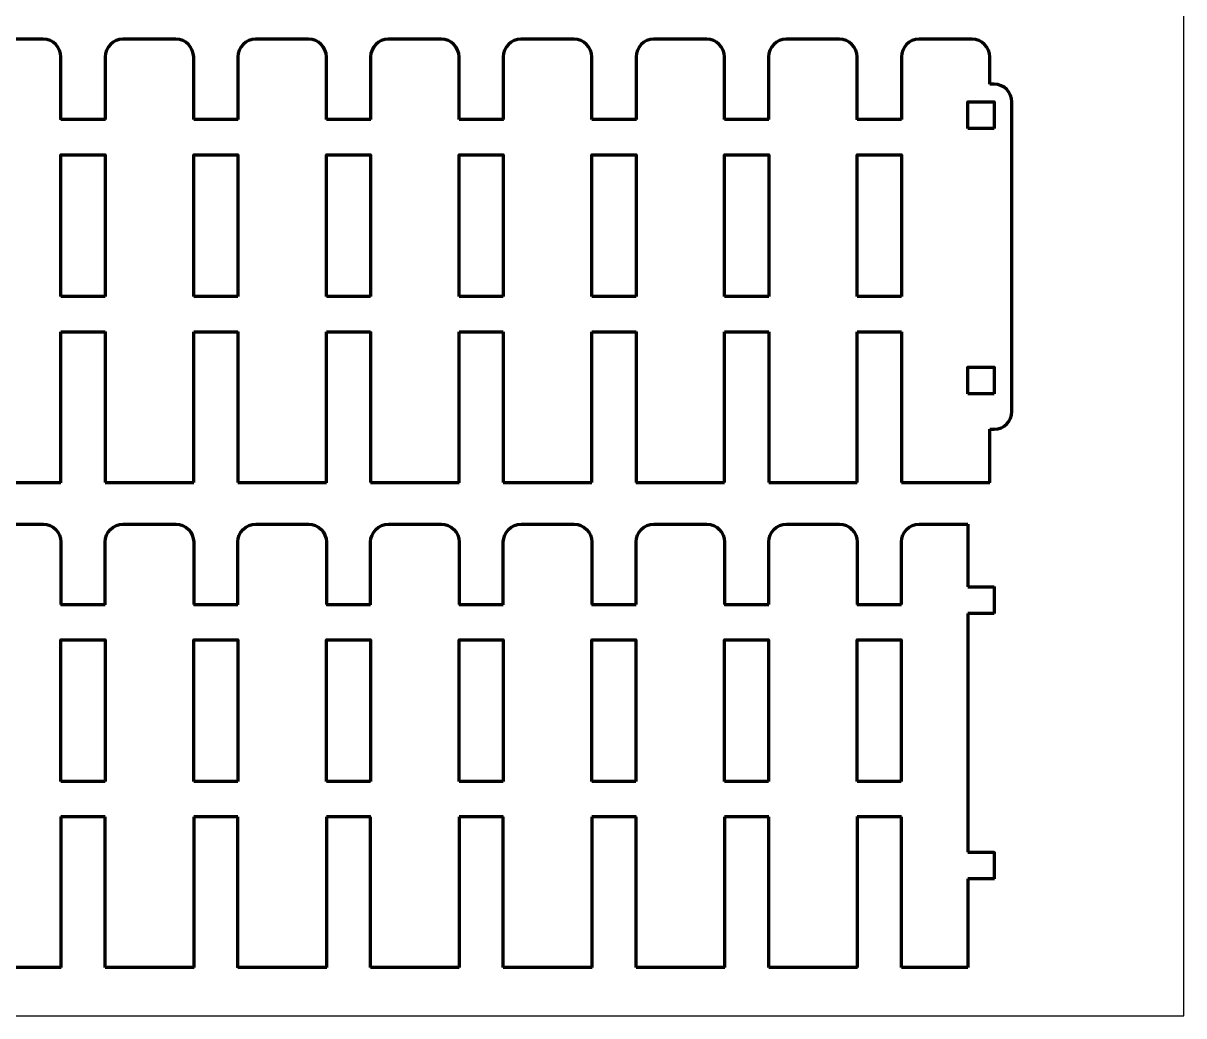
# Model space of a CAD drawing. Header units: centimetres. Extents: x 1569 to 2514, y -799 to -397.
# Drawn here: x 2391.6 to 2514.1, y -797.2 to -692.4 of the extents above; entities that cross this region are included whole.
import ezdxf

# ---------------------------------------------------------------- set-up
doc = ezdxf.new("R2010")
doc.units = ezdxf.units.CM
doc.header["$MEASUREMENT"] = 0
doc.layers.add('layer 1', color=7, linetype='Continuous')

msp = doc.modelspace()

# ---------------------------------------------------------------- linework, layer by layer
for p, q in [((2514.09, -797.2), (2514.09, -397.2)), ((2064.09, -797.2), (2514.09, -797.2))]:
    msp.add_line(p, q)
at = {"layer": 'layer 1', "lineweight": 80}
for points, knots in [([(2393.75, -694.13), (2393.75, -694.13), (2393.75, -694.13), (2388.15, -694.13), (2388.15, -694.13)], [0.302013423, 0.302013423, 0.302013423, 0.302013423, 0.302013433, 0.308724832, 0.308724832, 0.308724832, 0.308724832]), ([(2395.62, -696), (2395.62, -696), (2395.62, -694.97), (2394.78, -694.13), (2393.75, -694.13)], [0.295302013, 0.295302013, 0.295302013, 0.295302013, 0.295302023, 0.302013423, 0.302013423, 0.302013423, 0.302013423]), ([(2407.75, -694.13), (2407.75, -694.13), (2407.75, -694.13), (2402.15, -694.13), (2402.15, -694.13), (2402.15, -694.13), (2401.12, -694.13), (2400.29, -694.97), (2400.29, -696)], [0.26174497, 0.26174497, 0.26174497, 0.26174497, 0.26174498, 0.26845638, 0.26845638, 0.26845638, 0.26845639, 0.27516779, 0.27516779, 0.27516779, 0.27516779]), ([(2409.62, -696), (2409.62, -696), (2409.62, -694.97), (2408.78, -694.13), (2407.75, -694.13)], [0.255033557, 0.255033557, 0.255033557, 0.255033557, 0.255033567, 0.261744966, 0.261744966, 0.261744966, 0.261744966]), ([(2416.15, -694.13), (2416.15, -694.13), (2415.12, -694.13), (2414.29, -694.97), (2414.29, -696)], [0.228187919, 0.228187919, 0.228187919, 0.228187919, 0.228187929, 0.234899329, 0.234899329, 0.234899329, 0.234899329]), ([(2421.75, -694.13), (2421.75, -694.13), (2421.75, -694.13), (2416.15, -694.13), (2416.15, -694.13)], [0.22147651, 0.22147651, 0.22147651, 0.22147651, 0.22147652, 0.228187919, 0.228187919, 0.228187919, 0.228187919]), ([(2423.62, -696), (2423.62, -696), (2423.62, -694.97), (2422.78, -694.13), (2421.75, -694.13)], [0.214765101, 0.214765101, 0.214765101, 0.214765101, 0.214765111, 0.22147651, 0.22147651, 0.22147651, 0.22147651]), ([(2430.15, -694.13), (2430.15, -694.13), (2429.12, -694.13), (2428.29, -694.97), (2428.29, -696)], [0.187919463, 0.187919463, 0.187919463, 0.187919463, 0.187919473, 0.194630872, 0.194630872, 0.194630872, 0.194630872]), ([(2435.75, -694.13), (2435.75, -694.13), (2435.75, -694.13), (2430.15, -694.13), (2430.15, -694.13)], [0.181208054, 0.181208054, 0.181208054, 0.181208054, 0.181208064, 0.187919463, 0.187919463, 0.187919463, 0.187919463]), ([(2437.62, -702.62), (2437.62, -702.62), (2437.62, -702.62), (2437.62, -696), (2437.62, -696), (2437.62, -696), (2437.62, -694.97), (2436.78, -694.13), (2435.75, -694.13)], [0.16778523, 0.16778523, 0.16778523, 0.16778523, 0.16778524, 0.17449664, 0.17449664, 0.17449664, 0.17449665, 0.18120805, 0.18120805, 0.18120805, 0.18120805]), ([(2444.15, -694.13), (2444.15, -694.13), (2443.12, -694.13), (2442.28, -694.97), (2442.28, -696)], [0.147651007, 0.147651007, 0.147651007, 0.147651007, 0.147651017, 0.154362416, 0.154362416, 0.154362416, 0.154362416]), ([(2449.75, -694.13), (2449.75, -694.13), (2449.75, -694.13), (2444.15, -694.13), (2444.15, -694.13)], [0.140939597, 0.140939597, 0.140939597, 0.140939597, 0.140939607, 0.147651007, 0.147651007, 0.147651007, 0.147651007]), ([(2451.62, -702.62), (2451.62, -702.62), (2451.62, -702.62), (2451.62, -696), (2451.62, -696), (2451.62, -696), (2451.62, -694.97), (2450.78, -694.13), (2449.75, -694.13)], [0.12751678, 0.12751678, 0.12751678, 0.12751678, 0.12751679, 0.13422819, 0.13422819, 0.13422819, 0.1342282, 0.1409396, 0.1409396, 0.1409396, 0.1409396]), ([(2463.75, -694.13), (2463.75, -694.13), (2463.75, -694.13), (2458.15, -694.13), (2458.15, -694.13), (2458.15, -694.13), (2457.12, -694.13), (2456.29, -694.97), (2456.29, -696)], [0.10067114, 0.10067114, 0.10067114, 0.10067114, 0.10067115, 0.10738255, 0.10738255, 0.10738255, 0.10738256, 0.11409396, 0.11409396, 0.11409396, 0.11409396]), ([(2465.62, -696), (2465.62, -696), (2465.62, -694.97), (2464.78, -694.13), (2463.75, -694.13)], [0.093959732, 0.093959732, 0.093959732, 0.093959732, 0.093959742, 0.100671141, 0.100671141, 0.100671141, 0.100671141]), ([(2472.15, -694.13), (2472.15, -694.13), (2471.12, -694.13), (2470.28, -694.97), (2470.28, -696)], [0.067114094, 0.067114094, 0.067114094, 0.067114094, 0.067114104, 0.073825503, 0.073825503, 0.073825503, 0.073825503]), ([(2477.75, -694.13), (2477.75, -694.13), (2477.75, -694.13), (2472.15, -694.13), (2472.15, -694.13)], [0.060402685, 0.060402685, 0.060402685, 0.060402685, 0.060402695, 0.067114094, 0.067114094, 0.067114094, 0.067114094]), ([(2479.62, -702.62), (2479.62, -702.62), (2479.62, -702.62), (2479.62, -696), (2479.62, -696), (2479.62, -696), (2479.62, -694.97), (2478.78, -694.13), (2477.75, -694.13)], [0.04697987, 0.04697987, 0.04697987, 0.04697987, 0.04697988, 0.05369128, 0.05369128, 0.05369128, 0.05369129, 0.06040268, 0.06040268, 0.06040268, 0.06040268]), ([(2491.75, -694.13), (2491.75, -694.13), (2491.75, -694.13), (2486.15, -694.13), (2486.15, -694.13), (2486.15, -694.13), (2485.12, -694.13), (2484.29, -694.97), (2484.29, -696)], [0.02013423, 0.02013423, 0.02013423, 0.02013423, 0.02013424, 0.02684564, 0.02684564, 0.02684564, 0.02684565, 0.03355705, 0.03355705, 0.03355705, 0.03355705]), ([(2493.62, -696), (2493.62, -696), (2493.62, -694.97), (2492.78, -694.13), (2491.75, -694.13)], [0.013422819, 0.013422819, 0.013422819, 0.013422819, 0.013422829, 0.020134228, 0.020134228, 0.020134228, 0.020134228]), ([(2395.62, -702.62), (2395.62, -702.62), (2395.62, -702.62), (2395.62, -696), (2395.62, -696)], [0.288590604, 0.288590604, 0.288590604, 0.288590604, 0.288590614, 0.295302013, 0.295302013, 0.295302013, 0.295302013]), ([(2400.29, -696), (2400.29, -696), (2400.29, -696), (2400.29, -702.62), (2400.29, -702.62)], [0.275167785, 0.275167785, 0.275167785, 0.275167785, 0.275167795, 0.281879195, 0.281879195, 0.281879195, 0.281879195]), ([(2409.62, -702.62), (2409.62, -702.62), (2409.62, -702.62), (2409.62, -696), (2409.62, -696)], [0.248322148, 0.248322148, 0.248322148, 0.248322148, 0.248322158, 0.255033557, 0.255033557, 0.255033557, 0.255033557]), ([(2414.29, -696), (2414.29, -696), (2414.29, -696), (2414.29, -702.62), (2414.29, -702.62)], [0.234899329, 0.234899329, 0.234899329, 0.234899329, 0.234899339, 0.241610738, 0.241610738, 0.241610738, 0.241610738]), ([(2423.62, -702.62), (2423.62, -702.62), (2423.62, -702.62), (2423.62, -696), (2423.62, -696)], [0.208053691, 0.208053691, 0.208053691, 0.208053691, 0.208053701, 0.214765101, 0.214765101, 0.214765101, 0.214765101]), ([(2428.29, -696), (2428.29, -696), (2428.29, -696), (2428.29, -702.62), (2428.29, -702.62)], [0.194630872, 0.194630872, 0.194630872, 0.194630872, 0.194630882, 0.201342282, 0.201342282, 0.201342282, 0.201342282]), ([(2442.28, -696), (2442.28, -696), (2442.28, -696), (2442.28, -702.62), (2442.28, -702.62)], [0.154362416, 0.154362416, 0.154362416, 0.154362416, 0.154362426, 0.161073826, 0.161073826, 0.161073826, 0.161073826]), ([(2456.29, -696), (2456.29, -696), (2456.29, -696), (2456.29, -702.62), (2456.29, -702.62)], [0.11409396, 0.11409396, 0.11409396, 0.11409396, 0.11409397, 0.120805369, 0.120805369, 0.120805369, 0.120805369]), ([(2465.62, -702.62), (2465.62, -702.62), (2465.62, -702.62), (2465.62, -696), (2465.62, -696)], [0.087248322, 0.087248322, 0.087248322, 0.087248322, 0.087248332, 0.093959732, 0.093959732, 0.093959732, 0.093959732]), ([(2470.28, -696), (2470.28, -696), (2470.28, -696), (2470.28, -702.62), (2470.28, -702.62)], [0.073825503, 0.073825503, 0.073825503, 0.073825503, 0.073825513, 0.080536913, 0.080536913, 0.080536913, 0.080536913]), ([(2484.29, -696), (2484.29, -696), (2484.29, -696), (2484.29, -702.62), (2484.29, -702.62)], [0.033557047, 0.033557047, 0.033557047, 0.033557047, 0.033557057, 0.040268456, 0.040268456, 0.040268456, 0.040268456]), ([(2493.62, -698.89), (2493.62, -698.89), (2493.62, -698.89), (2493.62, -696), (2493.62, -696)], [0.006711409, 0.006711409, 0.006711409, 0.006711409, 0.006711419, 0.013422819, 0.013422819, 0.013422819, 0.013422819]), ([(2495.95, -700.75), (2495.95, -700.75), (2495.95, -699.72), (2495.12, -698.89), (2494.09, -698.89)], [0.98657718, 0.98657718, 0.98657718, 0.98657718, 0.98657719, 1, 1, 1, 1]), ([(2491.29, -703.55), (2491.29, -703.55), (2491.29, -703.55), (2491.29, -700.75), (2491.29, -700.75)], [0.2, 0.2, 0.2, 0.2, 0.2, 0.4, 0.4, 0.4, 0.4]), ([(2491.29, -700.75), (2491.29, -700.75), (2491.29, -700.75), (2494.09, -700.75), (2494.09, -700.75)], [0.4, 0.4, 0.4, 0.4, 0.4, 0.6, 0.6, 0.6, 0.6]), ([(2494.09, -700.75), (2494.09, -700.75), (2494.09, -700.75), (2494.09, -703.55), (2494.09, -703.55)], [0.6, 0.6, 0.6, 0.6, 0.6, 1, 1, 1, 1]), ([(2495.95, -733.42), (2495.95, -733.42), (2495.95, -733.42), (2495.95, -700.75), (2495.95, -700.75)], [0.979865772, 0.979865772, 0.979865772, 0.979865772, 0.979865782, 0.986577181, 0.986577181, 0.986577181, 0.986577181]), ([(2400.29, -702.62), (2400.29, -702.62), (2400.29, -702.62), (2395.62, -702.62), (2395.62, -702.62)], [0.281879195, 0.281879195, 0.281879195, 0.281879195, 0.281879205, 0.288590604, 0.288590604, 0.288590604, 0.288590604]), ([(2414.29, -702.62), (2414.29, -702.62), (2414.29, -702.62), (2409.62, -702.62), (2409.62, -702.62)], [0.241610738, 0.241610738, 0.241610738, 0.241610738, 0.241610748, 0.248322148, 0.248322148, 0.248322148, 0.248322148]), ([(2428.29, -702.62), (2428.29, -702.62), (2428.29, -702.62), (2423.62, -702.62), (2423.62, -702.62)], [0.201342282, 0.201342282, 0.201342282, 0.201342282, 0.201342292, 0.208053691, 0.208053691, 0.208053691, 0.208053691]), ([(2442.28, -702.62), (2442.28, -702.62), (2442.28, -702.62), (2437.62, -702.62), (2437.62, -702.62)], [0.161073826, 0.161073826, 0.161073826, 0.161073826, 0.161073836, 0.167785235, 0.167785235, 0.167785235, 0.167785235]), ([(2456.29, -702.62), (2456.29, -702.62), (2456.29, -702.62), (2451.62, -702.62), (2451.62, -702.62)], [0.120805369, 0.120805369, 0.120805369, 0.120805369, 0.120805379, 0.127516779, 0.127516779, 0.127516779, 0.127516779]), ([(2470.28, -702.62), (2470.28, -702.62), (2470.28, -702.62), (2465.62, -702.62), (2465.62, -702.62)], [0.080536913, 0.080536913, 0.080536913, 0.080536913, 0.080536923, 0.087248322, 0.087248322, 0.087248322, 0.087248322]), ([(2484.29, -702.62), (2484.29, -702.62), (2484.29, -702.62), (2479.62, -702.62), (2479.62, -702.62)], [0.040268456, 0.040268456, 0.040268456, 0.040268456, 0.040268466, 0.046979866, 0.046979866, 0.046979866, 0.046979866]), ([(2395.62, -721.29), (2395.62, -721.29), (2395.62, -721.29), (2395.62, -706.35), (2395.62, -706.35)], [0.2, 0.2, 0.2, 0.2, 0.2, 0.4, 0.4, 0.4, 0.4]), ([(2395.62, -706.35), (2395.62, -706.35), (2395.62, -706.35), (2400.29, -706.35), (2400.29, -706.35)], [0.4, 0.4, 0.4, 0.4, 0.4, 0.6, 0.6, 0.6, 0.6]), ([(2400.29, -706.35), (2400.29, -706.35), (2400.29, -706.35), (2400.29, -721.29), (2400.29, -721.29)], [0.6, 0.6, 0.6, 0.6, 0.6, 1, 1, 1, 1]), ([(2409.62, -721.29), (2409.62, -721.29), (2409.62, -721.29), (2409.62, -706.35), (2409.62, -706.35)], [0.2, 0.2, 0.2, 0.2, 0.2, 0.4, 0.4, 0.4, 0.4]), ([(2409.62, -706.35), (2409.62, -706.35), (2409.62, -706.35), (2414.29, -706.35), (2414.29, -706.35)], [0.4, 0.4, 0.4, 0.4, 0.4, 0.6, 0.6, 0.6, 0.6]), ([(2414.29, -706.35), (2414.29, -706.35), (2414.29, -706.35), (2414.29, -721.29), (2414.29, -721.29)], [0.6, 0.6, 0.6, 0.6, 0.6, 1, 1, 1, 1]), ([(2423.62, -721.29), (2423.62, -721.29), (2423.62, -721.29), (2423.62, -706.35), (2423.62, -706.35)], [0.2, 0.2, 0.2, 0.2, 0.2, 0.4, 0.4, 0.4, 0.4]), ([(2423.62, -706.35), (2423.62, -706.35), (2423.62, -706.35), (2428.29, -706.35), (2428.29, -706.35)], [0.4, 0.4, 0.4, 0.4, 0.4, 0.6, 0.6, 0.6, 0.6]), ([(2428.29, -706.35), (2428.29, -706.35), (2428.29, -706.35), (2428.29, -721.29), (2428.29, -721.29)], [0.6, 0.6, 0.6, 0.6, 0.6, 1, 1, 1, 1]), ([(2437.62, -721.29), (2437.62, -721.29), (2437.62, -721.29), (2437.62, -706.35), (2437.62, -706.35)], [0.2, 0.2, 0.2, 0.2, 0.2, 0.4, 0.4, 0.4, 0.4]), ([(2437.62, -706.35), (2437.62, -706.35), (2437.62, -706.35), (2442.29, -706.35), (2442.29, -706.35)], [0.4, 0.4, 0.4, 0.4, 0.4, 0.6, 0.6, 0.6, 0.6]), ([(2442.29, -706.35), (2442.29, -706.35), (2442.29, -706.35), (2442.29, -721.29), (2442.29, -721.29)], [0.6, 0.6, 0.6, 0.6, 0.6, 1, 1, 1, 1]), ([(2451.62, -721.29), (2451.62, -721.29), (2451.62, -721.29), (2451.62, -706.35), (2451.62, -706.35)], [0.2, 0.2, 0.2, 0.2, 0.2, 0.4, 0.4, 0.4, 0.4]), ([(2451.62, -706.35), (2451.62, -706.35), (2451.62, -706.35), (2456.29, -706.35), (2456.29, -706.35)], [0.4, 0.4, 0.4, 0.4, 0.4, 0.6, 0.6, 0.6, 0.6]), ([(2456.29, -706.35), (2456.29, -706.35), (2456.29, -706.35), (2456.29, -721.29), (2456.29, -721.29)], [0.6, 0.6, 0.6, 0.6, 0.6, 1, 1, 1, 1]), ([(2465.62, -721.29), (2465.62, -721.29), (2465.62, -721.29), (2465.62, -706.35), (2465.62, -706.35)], [0.2, 0.2, 0.2, 0.2, 0.2, 0.4, 0.4, 0.4, 0.4]), ([(2465.62, -706.35), (2465.62, -706.35), (2465.62, -706.35), (2470.29, -706.35), (2470.29, -706.35)], [0.4, 0.4, 0.4, 0.4, 0.4, 0.6, 0.6, 0.6, 0.6]), ([(2470.29, -706.35), (2470.29, -706.35), (2470.29, -706.35), (2470.29, -721.29), (2470.29, -721.29)], [0.6, 0.6, 0.6, 0.6, 0.6, 1, 1, 1, 1]), ([(2479.62, -721.29), (2479.62, -721.29), (2479.62, -721.29), (2479.62, -706.35), (2479.62, -706.35)], [0.2, 0.2, 0.2, 0.2, 0.2, 0.4, 0.4, 0.4, 0.4]), ([(2479.62, -706.35), (2479.62, -706.35), (2479.62, -706.35), (2484.29, -706.35), (2484.29, -706.35)], [0.4, 0.4, 0.4, 0.4, 0.4, 0.6, 0.6, 0.6, 0.6]), ([(2484.29, -706.35), (2484.29, -706.35), (2484.29, -706.35), (2484.29, -721.29), (2484.29, -721.29)], [0.6, 0.6, 0.6, 0.6, 0.6, 1, 1, 1, 1]), ([(2395.62, -740.93), (2395.62, -740.93), (2395.62, -740.93), (2395.62, -725.02), (2395.62, -725.02)], [0.771812081, 0.771812081, 0.771812081, 0.771812081, 0.771812091, 0.77852349, 0.77852349, 0.77852349, 0.77852349]), ([(2395.62, -725.02), (2395.62, -725.02), (2395.62, -725.02), (2400.29, -725.02), (2400.29, -725.02)], [0.77852349, 0.77852349, 0.77852349, 0.77852349, 0.7785235, 0.785234899, 0.785234899, 0.785234899, 0.785234899]), ([(2400.29, -725.02), (2400.29, -725.02), (2400.29, -725.02), (2400.29, -740.93), (2400.29, -740.93)], [0.785234899, 0.785234899, 0.785234899, 0.785234899, 0.785234909, 0.791946309, 0.791946309, 0.791946309, 0.791946309]), ([(2409.62, -740.93), (2409.62, -740.93), (2409.62, -740.93), (2409.62, -725.02), (2409.62, -725.02)], [0.798657718, 0.798657718, 0.798657718, 0.798657718, 0.798657728, 0.805369128, 0.805369128, 0.805369128, 0.805369128]), ([(2409.62, -725.02), (2409.62, -725.02), (2409.62, -725.02), (2414.29, -725.02), (2414.29, -725.02)], [0.805369128, 0.805369128, 0.805369128, 0.805369128, 0.805369138, 0.812080537, 0.812080537, 0.812080537, 0.812080537]), ([(2414.29, -725.02), (2414.29, -725.02), (2414.29, -725.02), (2414.29, -740.93), (2414.29, -740.93)], [0.812080537, 0.812080537, 0.812080537, 0.812080537, 0.812080547, 0.818791946, 0.818791946, 0.818791946, 0.818791946]), ([(2423.62, -740.93), (2423.62, -740.93), (2423.62, -740.93), (2423.62, -725.02), (2423.62, -725.02)], [0.825503356, 0.825503356, 0.825503356, 0.825503356, 0.825503366, 0.832214765, 0.832214765, 0.832214765, 0.832214765]), ([(2423.62, -725.02), (2423.62, -725.02), (2423.62, -725.02), (2428.29, -725.02), (2428.29, -725.02)], [0.832214765, 0.832214765, 0.832214765, 0.832214765, 0.832214775, 0.838926174, 0.838926174, 0.838926174, 0.838926174]), ([(2428.29, -725.02), (2428.29, -725.02), (2428.29, -725.02), (2428.29, -740.93), (2428.29, -740.93)], [0.838926174, 0.838926174, 0.838926174, 0.838926174, 0.838926184, 0.845637584, 0.845637584, 0.845637584, 0.845637584]), ([(2437.62, -740.93), (2437.62, -740.93), (2437.62, -740.93), (2437.62, -725.02), (2437.62, -725.02)], [0.852348993, 0.852348993, 0.852348993, 0.852348993, 0.852349003, 0.859060403, 0.859060403, 0.859060403, 0.859060403]), ([(2437.62, -725.02), (2437.62, -725.02), (2437.62, -725.02), (2442.29, -725.02), (2442.29, -725.02)], [0.859060403, 0.859060403, 0.859060403, 0.859060403, 0.859060413, 0.865771812, 0.865771812, 0.865771812, 0.865771812]), ([(2442.29, -725.02), (2442.29, -725.02), (2442.29, -725.02), (2442.29, -740.93), (2442.29, -740.93)], [0.865771812, 0.865771812, 0.865771812, 0.865771812, 0.865771822, 0.872483221, 0.872483221, 0.872483221, 0.872483221]), ([(2451.62, -740.93), (2451.62, -740.93), (2451.62, -740.93), (2451.62, -725.02), (2451.62, -725.02)], [0.879194631, 0.879194631, 0.879194631, 0.879194631, 0.879194641, 0.88590604, 0.88590604, 0.88590604, 0.88590604]), ([(2451.62, -725.02), (2451.62, -725.02), (2451.62, -725.02), (2456.29, -725.02), (2456.29, -725.02)], [0.88590604, 0.88590604, 0.88590604, 0.88590604, 0.88590605, 0.89261745, 0.89261745, 0.89261745, 0.89261745]), ([(2456.29, -725.02), (2456.29, -725.02), (2456.29, -725.02), (2456.29, -740.93), (2456.29, -740.93)], [0.89261745, 0.89261745, 0.89261745, 0.89261745, 0.89261746, 0.899328859, 0.899328859, 0.899328859, 0.899328859]), ([(2465.62, -740.93), (2465.62, -740.93), (2465.62, -740.93), (2465.62, -725.02), (2465.62, -725.02)], [0.906040268, 0.906040268, 0.906040268, 0.906040268, 0.906040278, 0.912751678, 0.912751678, 0.912751678, 0.912751678]), ([(2465.62, -725.02), (2465.62, -725.02), (2465.62, -725.02), (2470.29, -725.02), (2470.29, -725.02)], [0.912751678, 0.912751678, 0.912751678, 0.912751678, 0.912751688, 0.919463087, 0.919463087, 0.919463087, 0.919463087]), ([(2470.29, -725.02), (2470.29, -725.02), (2470.29, -725.02), (2470.29, -740.93), (2470.29, -740.93)], [0.919463087, 0.919463087, 0.919463087, 0.919463087, 0.919463097, 0.926174497, 0.926174497, 0.926174497, 0.926174497]), ([(2479.62, -740.93), (2479.62, -740.93), (2479.62, -740.93), (2479.62, -725.02), (2479.62, -725.02)], [0.932885906, 0.932885906, 0.932885906, 0.932885906, 0.932885916, 0.939597315, 0.939597315, 0.939597315, 0.939597315]), ([(2479.62, -725.02), (2479.62, -725.02), (2479.62, -725.02), (2484.29, -725.02), (2484.29, -725.02)], [0.939597315, 0.939597315, 0.939597315, 0.939597315, 0.939597325, 0.946308725, 0.946308725, 0.946308725, 0.946308725]), ([(2484.29, -725.02), (2484.29, -725.02), (2484.29, -725.02), (2484.29, -740.93), (2484.29, -740.93)], [0.946308725, 0.946308725, 0.946308725, 0.946308725, 0.946308735, 0.953020134, 0.953020134, 0.953020134, 0.953020134]), ([(2491.29, -731.55), (2491.29, -731.55), (2491.29, -731.55), (2491.29, -728.75), (2491.29, -728.75)], [0.2, 0.2, 0.2, 0.2, 0.2, 0.4, 0.4, 0.4, 0.4]), ([(2491.29, -728.75), (2491.29, -728.75), (2491.29, -728.75), (2494.09, -728.75), (2494.09, -728.75)], [0.4, 0.4, 0.4, 0.4, 0.4, 0.6, 0.6, 0.6, 0.6]), ([(2494.09, -728.75), (2494.09, -728.75), (2494.09, -728.75), (2494.09, -731.55), (2494.09, -731.55)], [0.6, 0.6, 0.6, 0.6, 0.6, 1, 1, 1, 1]), ([(2494.09, -735.29), (2494.09, -735.29), (2495.12, -735.29), (2495.95, -734.45), (2495.95, -733.42)], [0.973154362, 0.973154362, 0.973154362, 0.973154362, 0.973154372, 0.979865772, 0.979865772, 0.979865772, 0.979865772]), ([(2493.62, -740.93), (2493.62, -740.93), (2493.62, -740.93), (2493.62, -735.29), (2493.62, -735.29)], [0.959731544, 0.959731544, 0.959731544, 0.959731544, 0.959731554, 0.966442953, 0.966442953, 0.966442953, 0.966442953]), ([(2493.62, -735.29), (2493.62, -735.29), (2493.62, -735.29), (2494.09, -735.29), (2494.09, -735.29)], [0.966442953, 0.966442953, 0.966442953, 0.966442953, 0.966442963, 0.973154362, 0.973154362, 0.973154362, 0.973154362]), ([(2386.29, -740.93), (2386.29, -740.93), (2386.29, -740.93), (2395.62, -740.93), (2395.62, -740.93)], [0.765100671, 0.765100671, 0.765100671, 0.765100671, 0.765100681, 0.771812081, 0.771812081, 0.771812081, 0.771812081]), ([(2400.29, -740.93), (2400.29, -740.93), (2400.29, -740.93), (2409.62, -740.93), (2409.62, -740.93)], [0.791946309, 0.791946309, 0.791946309, 0.791946309, 0.791946319, 0.798657718, 0.798657718, 0.798657718, 0.798657718]), ([(2414.29, -740.93), (2414.29, -740.93), (2414.29, -740.93), (2423.62, -740.93), (2423.62, -740.93)], [0.818791946, 0.818791946, 0.818791946, 0.818791946, 0.818791956, 0.825503356, 0.825503356, 0.825503356, 0.825503356]), ([(2428.29, -740.93), (2428.29, -740.93), (2428.29, -740.93), (2437.62, -740.93), (2437.62, -740.93)], [0.845637584, 0.845637584, 0.845637584, 0.845637584, 0.845637594, 0.852348993, 0.852348993, 0.852348993, 0.852348993]), ([(2442.29, -740.93), (2442.29, -740.93), (2442.29, -740.93), (2451.62, -740.93), (2451.62, -740.93)], [0.872483221, 0.872483221, 0.872483221, 0.872483221, 0.872483231, 0.879194631, 0.879194631, 0.879194631, 0.879194631]), ([(2456.29, -740.93), (2456.29, -740.93), (2456.29, -740.93), (2465.62, -740.93), (2465.62, -740.93)], [0.899328859, 0.899328859, 0.899328859, 0.899328859, 0.899328869, 0.906040268, 0.906040268, 0.906040268, 0.906040268]), ([(2470.29, -740.93), (2470.29, -740.93), (2470.29, -740.93), (2479.62, -740.93), (2479.62, -740.93)], [0.926174497, 0.926174497, 0.926174497, 0.926174497, 0.926174507, 0.932885906, 0.932885906, 0.932885906, 0.932885906]), ([(2484.29, -740.93), (2484.29, -740.93), (2484.29, -740.93), (2493.62, -740.93), (2493.62, -740.93)], [0.953020134, 0.953020134, 0.953020134, 0.953020134, 0.953020144, 0.959731544, 0.959731544, 0.959731544, 0.959731544]), ([(2388.16, -745.32), (2388.16, -745.32), (2388.16, -745.32), (2393.76, -745.32), (2393.76, -745.32)], [0.291390728, 0.291390728, 0.291390728, 0.291390728, 0.291390738, 0.298013245, 0.298013245, 0.298013245, 0.298013245]), ([(2393.76, -745.32), (2393.76, -745.32), (2394.79, -745.32), (2395.62, -746.16), (2395.62, -747.19)], [0.298013245, 0.298013245, 0.298013245, 0.298013245, 0.298013255, 0.304635762, 0.304635762, 0.304635762, 0.304635762]), ([(2400.29, -747.19), (2400.29, -747.19), (2400.29, -746.16), (2401.13, -745.32), (2402.16, -745.32)], [0.324503311, 0.324503311, 0.324503311, 0.324503311, 0.324503321, 0.331125828, 0.331125828, 0.331125828, 0.331125828]), ([(2402.16, -745.32), (2402.16, -745.32), (2402.16, -745.32), (2407.76, -745.32), (2407.76, -745.32)], [0.331125828, 0.331125828, 0.331125828, 0.331125828, 0.331125838, 0.337748344, 0.337748344, 0.337748344, 0.337748344]), ([(2407.76, -745.32), (2407.76, -745.32), (2408.79, -745.32), (2409.62, -746.16), (2409.62, -747.19)], [0.337748344, 0.337748344, 0.337748344, 0.337748344, 0.337748354, 0.344370861, 0.344370861, 0.344370861, 0.344370861]), ([(2414.29, -747.19), (2414.29, -747.19), (2414.29, -746.16), (2415.12, -745.32), (2416.16, -745.32)], [0.364238411, 0.364238411, 0.364238411, 0.364238411, 0.364238421, 0.370860927, 0.370860927, 0.370860927, 0.370860927]), ([(2416.16, -745.32), (2416.16, -745.32), (2416.16, -745.32), (2421.76, -745.32), (2421.76, -745.32)], [0.370860927, 0.370860927, 0.370860927, 0.370860927, 0.370860937, 0.377483444, 0.377483444, 0.377483444, 0.377483444]), ([(2421.76, -745.32), (2421.76, -745.32), (2422.79, -745.32), (2423.62, -746.16), (2423.62, -747.19)], [0.377483444, 0.377483444, 0.377483444, 0.377483444, 0.377483454, 0.38410596, 0.38410596, 0.38410596, 0.38410596]), ([(2428.29, -747.19), (2428.29, -747.19), (2428.29, -746.16), (2429.13, -745.32), (2430.16, -745.32)], [0.40397351, 0.40397351, 0.40397351, 0.40397351, 0.40397352, 0.410596026, 0.410596026, 0.410596026, 0.410596026]), ([(2430.16, -745.32), (2430.16, -745.32), (2430.16, -745.32), (2435.76, -745.32), (2435.76, -745.32)], [0.410596026, 0.410596026, 0.410596026, 0.410596026, 0.410596036, 0.417218543, 0.417218543, 0.417218543, 0.417218543]), ([(2435.76, -745.32), (2435.76, -745.32), (2436.79, -745.32), (2437.62, -746.16), (2437.62, -747.19)], [0.417218543, 0.417218543, 0.417218543, 0.417218543, 0.417218553, 0.42384106, 0.42384106, 0.42384106, 0.42384106]), ([(2442.29, -747.19), (2442.29, -747.19), (2442.29, -746.16), (2443.13, -745.32), (2444.16, -745.32)], [0.443708609, 0.443708609, 0.443708609, 0.443708609, 0.443708619, 0.450331126, 0.450331126, 0.450331126, 0.450331126]), ([(2444.16, -745.32), (2444.16, -745.32), (2444.16, -745.32), (2449.76, -745.32), (2449.76, -745.32)], [0.450331126, 0.450331126, 0.450331126, 0.450331126, 0.450331136, 0.456953642, 0.456953642, 0.456953642, 0.456953642]), ([(2449.76, -745.32), (2449.76, -745.32), (2450.79, -745.32), (2451.62, -746.16), (2451.62, -747.19)], [0.456953642, 0.456953642, 0.456953642, 0.456953642, 0.456953652, 0.463576159, 0.463576159, 0.463576159, 0.463576159]), ([(2456.29, -747.19), (2456.29, -747.19), (2456.29, -746.16), (2457.13, -745.32), (2458.16, -745.32)], [0.483443709, 0.483443709, 0.483443709, 0.483443709, 0.483443719, 0.490066225, 0.490066225, 0.490066225, 0.490066225]), ([(2458.16, -745.32), (2458.16, -745.32), (2458.16, -745.32), (2463.76, -745.32), (2463.76, -745.32)], [0.490066225, 0.490066225, 0.490066225, 0.490066225, 0.490066235, 0.496688742, 0.496688742, 0.496688742, 0.496688742]), ([(2463.76, -745.32), (2463.76, -745.32), (2464.79, -745.32), (2465.62, -746.16), (2465.62, -747.19)], [0.496688742, 0.496688742, 0.496688742, 0.496688742, 0.496688752, 0.503311258, 0.503311258, 0.503311258, 0.503311258]), ([(2470.29, -753.81), (2470.29, -753.81), (2470.29, -753.81), (2470.29, -747.19), (2470.29, -747.19), (2470.29, -747.19), (2470.29, -746.16), (2471.13, -745.32), (2472.16, -745.32)], [0.51655629, 0.51655629, 0.51655629, 0.51655629, 0.5165563, 0.52317881, 0.52317881, 0.52317881, 0.52317882, 0.52980132, 0.52980132, 0.52980132, 0.52980132]), ([(2472.16, -745.32), (2472.16, -745.32), (2472.16, -745.32), (2477.76, -745.32), (2477.76, -745.32)], [0.529801325, 0.529801325, 0.529801325, 0.529801325, 0.529801335, 0.536423841, 0.536423841, 0.536423841, 0.536423841]), ([(2477.76, -745.32), (2477.76, -745.32), (2478.79, -745.32), (2479.62, -746.16), (2479.62, -747.19)], [0.536423841, 0.536423841, 0.536423841, 0.536423841, 0.536423851, 0.543046358, 0.543046358, 0.543046358, 0.543046358]), ([(2484.29, -753.81), (2484.29, -753.81), (2484.29, -753.81), (2484.29, -747.19), (2484.29, -747.19), (2484.29, -747.19), (2484.29, -746.16), (2485.13, -745.32), (2486.16, -745.32)], [0.55629139, 0.55629139, 0.55629139, 0.55629139, 0.5562914, 0.56291391, 0.56291391, 0.56291391, 0.56291392, 0.56953642, 0.56953642, 0.56953642, 0.56953642]), ([(2486.16, -745.32), (2486.16, -745.32), (2486.16, -745.32), (2491.29, -745.32), (2491.29, -745.32)], [0.569536424, 0.569536424, 0.569536424, 0.569536424, 0.569536434, 0.57615894, 0.57615894, 0.57615894, 0.57615894]), ([(2491.29, -745.32), (2491.29, -745.32), (2491.29, -745.32), (2491.29, -751.94), (2491.29, -751.94)], [0.57615894, 0.57615894, 0.57615894, 0.57615894, 0.57615895, 0.582781457, 0.582781457, 0.582781457, 0.582781457]), ([(2395.62, -747.19), (2395.62, -747.19), (2395.62, -747.19), (2395.62, -753.81), (2395.62, -753.81)], [0.304635762, 0.304635762, 0.304635762, 0.304635762, 0.304635772, 0.311258278, 0.311258278, 0.311258278, 0.311258278]), ([(2400.29, -753.81), (2400.29, -753.81), (2400.29, -753.81), (2400.29, -747.19), (2400.29, -747.19)], [0.317880795, 0.317880795, 0.317880795, 0.317880795, 0.317880805, 0.324503311, 0.324503311, 0.324503311, 0.324503311]), ([(2409.62, -747.19), (2409.62, -747.19), (2409.62, -747.19), (2409.62, -753.81), (2409.62, -753.81)], [0.344370861, 0.344370861, 0.344370861, 0.344370861, 0.344370871, 0.350993377, 0.350993377, 0.350993377, 0.350993377]), ([(2414.29, -753.81), (2414.29, -753.81), (2414.29, -753.81), (2414.29, -747.19), (2414.29, -747.19)], [0.357615894, 0.357615894, 0.357615894, 0.357615894, 0.357615904, 0.364238411, 0.364238411, 0.364238411, 0.364238411]), ([(2423.62, -747.19), (2423.62, -747.19), (2423.62, -747.19), (2423.62, -753.81), (2423.62, -753.81)], [0.38410596, 0.38410596, 0.38410596, 0.38410596, 0.38410597, 0.390728477, 0.390728477, 0.390728477, 0.390728477]), ([(2428.29, -753.81), (2428.29, -753.81), (2428.29, -753.81), (2428.29, -747.19), (2428.29, -747.19)], [0.397350993, 0.397350993, 0.397350993, 0.397350993, 0.397351003, 0.40397351, 0.40397351, 0.40397351, 0.40397351]), ([(2437.62, -747.19), (2437.62, -747.19), (2437.62, -747.19), (2437.62, -753.81), (2437.62, -753.81)], [0.42384106, 0.42384106, 0.42384106, 0.42384106, 0.42384107, 0.430463576, 0.430463576, 0.430463576, 0.430463576]), ([(2442.29, -753.81), (2442.29, -753.81), (2442.29, -753.81), (2442.29, -747.19), (2442.29, -747.19)], [0.437086093, 0.437086093, 0.437086093, 0.437086093, 0.437086103, 0.443708609, 0.443708609, 0.443708609, 0.443708609]), ([(2451.62, -747.19), (2451.62, -747.19), (2451.62, -747.19), (2451.62, -753.81), (2451.62, -753.81)], [0.463576159, 0.463576159, 0.463576159, 0.463576159, 0.463576169, 0.470198675, 0.470198675, 0.470198675, 0.470198675]), ([(2456.29, -753.81), (2456.29, -753.81), (2456.29, -753.81), (2456.29, -747.19), (2456.29, -747.19)], [0.476821192, 0.476821192, 0.476821192, 0.476821192, 0.476821202, 0.483443709, 0.483443709, 0.483443709, 0.483443709]), ([(2465.62, -747.19), (2465.62, -747.19), (2465.62, -747.19), (2465.62, -753.81), (2465.62, -753.81)], [0.503311258, 0.503311258, 0.503311258, 0.503311258, 0.503311268, 0.509933775, 0.509933775, 0.509933775, 0.509933775]), ([(2479.62, -747.19), (2479.62, -747.19), (2479.62, -747.19), (2479.62, -753.81), (2479.62, -753.81)], [0.543046358, 0.543046358, 0.543046358, 0.543046358, 0.543046368, 0.549668874, 0.549668874, 0.549668874, 0.549668874]), ([(2491.29, -751.94), (2491.29, -751.94), (2491.29, -751.94), (2494.09, -751.94), (2494.09, -751.94)], [0.582781457, 0.582781457, 0.582781457, 0.582781457, 0.582781467, 0.589403974, 0.589403974, 0.589403974, 0.589403974]), ([(2494.09, -751.94), (2494.09, -751.94), (2494.09, -751.94), (2494.09, -754.74), (2494.09, -754.74)], [0.589403974, 0.589403974, 0.589403974, 0.589403974, 0.589403984, 0.59602649, 0.59602649, 0.59602649, 0.59602649]), ([(2395.62, -753.81), (2395.62, -753.81), (2395.62, -753.81), (2400.29, -753.81), (2400.29, -753.81)], [0.311258278, 0.311258278, 0.311258278, 0.311258278, 0.311258288, 0.317880795, 0.317880795, 0.317880795, 0.317880795]), ([(2409.62, -753.81), (2409.62, -753.81), (2409.62, -753.81), (2414.29, -753.81), (2414.29, -753.81)], [0.350993377, 0.350993377, 0.350993377, 0.350993377, 0.350993387, 0.357615894, 0.357615894, 0.357615894, 0.357615894]), ([(2423.62, -753.81), (2423.62, -753.81), (2423.62, -753.81), (2428.29, -753.81), (2428.29, -753.81)], [0.390728477, 0.390728477, 0.390728477, 0.390728477, 0.390728487, 0.397350993, 0.397350993, 0.397350993, 0.397350993]), ([(2437.62, -753.81), (2437.62, -753.81), (2437.62, -753.81), (2442.29, -753.81), (2442.29, -753.81)], [0.430463576, 0.430463576, 0.430463576, 0.430463576, 0.430463586, 0.437086093, 0.437086093, 0.437086093, 0.437086093]), ([(2451.62, -753.81), (2451.62, -753.81), (2451.62, -753.81), (2456.29, -753.81), (2456.29, -753.81)], [0.470198675, 0.470198675, 0.470198675, 0.470198675, 0.470198685, 0.476821192, 0.476821192, 0.476821192, 0.476821192]), ([(2465.62, -753.81), (2465.62, -753.81), (2465.62, -753.81), (2470.29, -753.81), (2470.29, -753.81)], [0.509933775, 0.509933775, 0.509933775, 0.509933775, 0.509933785, 0.516556291, 0.516556291, 0.516556291, 0.516556291]), ([(2479.62, -753.81), (2479.62, -753.81), (2479.62, -753.81), (2484.29, -753.81), (2484.29, -753.81)], [0.549668874, 0.549668874, 0.549668874, 0.549668874, 0.549668884, 0.556291391, 0.556291391, 0.556291391, 0.556291391]), ([(2494.09, -754.74), (2494.09, -754.74), (2494.09, -754.74), (2491.29, -754.74), (2491.29, -754.74)], [0.59602649, 0.59602649, 0.59602649, 0.59602649, 0.5960265, 0.602649007, 0.602649007, 0.602649007, 0.602649007]), ([(2491.29, -754.74), (2491.29, -754.74), (2491.29, -754.74), (2491.29, -779.94), (2491.29, -779.94)], [0.602649007, 0.602649007, 0.602649007, 0.602649007, 0.602649017, 0.609271523, 0.609271523, 0.609271523, 0.609271523]), ([(2395.62, -772.47), (2395.62, -772.47), (2395.62, -772.47), (2395.62, -757.54), (2395.62, -757.54)], [0.2, 0.2, 0.2, 0.2, 0.2, 0.4, 0.4, 0.4, 0.4]), ([(2395.62, -757.54), (2395.62, -757.54), (2395.62, -757.54), (2400.29, -757.54), (2400.29, -757.54)], [0.4, 0.4, 0.4, 0.4, 0.4, 0.6, 0.6, 0.6, 0.6]), ([(2400.29, -757.54), (2400.29, -757.54), (2400.29, -757.54), (2400.29, -772.47), (2400.29, -772.47)], [0.6, 0.6, 0.6, 0.6, 0.6, 1, 1, 1, 1]), ([(2409.62, -772.47), (2409.62, -772.47), (2409.62, -772.47), (2409.62, -757.54), (2409.62, -757.54)], [0.2, 0.2, 0.2, 0.2, 0.2, 0.4, 0.4, 0.4, 0.4]), ([(2409.62, -757.54), (2409.62, -757.54), (2409.62, -757.54), (2414.28, -757.54), (2414.28, -757.54)], [0.4, 0.4, 0.4, 0.4, 0.4, 0.6, 0.6, 0.6, 0.6]), ([(2414.28, -757.54), (2414.28, -757.54), (2414.28, -757.54), (2414.28, -772.47), (2414.28, -772.47)], [0.6, 0.6, 0.6, 0.6, 0.6, 1, 1, 1, 1]), ([(2423.62, -772.47), (2423.62, -772.47), (2423.62, -772.47), (2423.62, -757.54), (2423.62, -757.54)], [0.2, 0.2, 0.2, 0.2, 0.2, 0.4, 0.4, 0.4, 0.4]), ([(2423.62, -757.54), (2423.62, -757.54), (2423.62, -757.54), (2428.29, -757.54), (2428.29, -757.54)], [0.4, 0.4, 0.4, 0.4, 0.4, 0.6, 0.6, 0.6, 0.6]), ([(2428.29, -757.54), (2428.29, -757.54), (2428.29, -757.54), (2428.29, -772.47), (2428.29, -772.47)], [0.6, 0.6, 0.6, 0.6, 0.6, 1, 1, 1, 1]), ([(2437.62, -772.47), (2437.62, -772.47), (2437.62, -772.47), (2437.62, -757.54), (2437.62, -757.54)], [0.2, 0.2, 0.2, 0.2, 0.2, 0.4, 0.4, 0.4, 0.4]), ([(2437.62, -757.54), (2437.62, -757.54), (2437.62, -757.54), (2442.28, -757.54), (2442.28, -757.54)], [0.4, 0.4, 0.4, 0.4, 0.4, 0.6, 0.6, 0.6, 0.6]), ([(2442.28, -757.54), (2442.28, -757.54), (2442.28, -757.54), (2442.28, -772.47), (2442.28, -772.47)], [0.6, 0.6, 0.6, 0.6, 0.6, 1, 1, 1, 1]), ([(2451.62, -772.47), (2451.62, -772.47), (2451.62, -772.47), (2451.62, -757.54), (2451.62, -757.54)], [0.2, 0.2, 0.2, 0.2, 0.2, 0.4, 0.4, 0.4, 0.4]), ([(2451.62, -757.54), (2451.62, -757.54), (2451.62, -757.54), (2456.28, -757.54), (2456.28, -757.54)], [0.4, 0.4, 0.4, 0.4, 0.4, 0.6, 0.6, 0.6, 0.6]), ([(2456.28, -757.54), (2456.28, -757.54), (2456.28, -757.54), (2456.28, -772.47), (2456.28, -772.47)], [0.6, 0.6, 0.6, 0.6, 0.6, 1, 1, 1, 1]), ([(2465.62, -772.47), (2465.62, -772.47), (2465.62, -772.47), (2465.62, -757.54), (2465.62, -757.54)], [0.1666667, 0.1666667, 0.1666667, 0.1666667, 0.1666667, 0.3333333, 0.3333333, 0.3333333, 0.3333333]), ([(2465.62, -757.54), (2465.62, -757.54), (2465.62, -757.54), (2470.28, -757.54), (2470.28, -757.54)], [0.3333333, 0.3333333, 0.3333333, 0.3333333, 0.3333333, 0.5, 0.5, 0.5, 0.5]), ([(2470.28, -757.54), (2470.28, -757.54), (2470.28, -757.54), (2470.28, -772.47), (2470.28, -772.47)], [0.5, 0.5, 0.5, 0.5, 0.5, 0.6666667, 0.6666667, 0.6666667, 0.6666667]), ([(2479.62, -772.47), (2479.62, -772.47), (2479.62, -772.47), (2479.62, -757.54), (2479.62, -757.54)], [0.1666667, 0.1666667, 0.1666667, 0.1666667, 0.1666667, 0.3333333, 0.3333333, 0.3333333, 0.3333333]), ([(2479.62, -757.54), (2479.62, -757.54), (2479.62, -757.54), (2484.28, -757.54), (2484.28, -757.54)], [0.3333333, 0.3333333, 0.3333333, 0.3333333, 0.3333333, 0.5, 0.5, 0.5, 0.5]), ([(2484.28, -757.54), (2484.28, -757.54), (2484.28, -757.54), (2484.28, -772.47), (2484.28, -772.47)], [0.5, 0.5, 0.5, 0.5, 0.5, 0.6666667, 0.6666667, 0.6666667, 0.6666667]), ([(2470.28, -772.47), (2470.28, -772.47), (2470.28, -772.47), (2470.28, -772.47), (2470.28, -772.47)], [0.6666667, 0.6666667, 0.6666667, 0.6666667, 0.6666667, 1, 1, 1, 1]), ([(2400.28, -776.21), (2400.28, -776.21), (2400.28, -776.21), (2395.62, -776.21), (2395.62, -776.21)], [0.80794702, 0.80794702, 0.80794702, 0.80794702, 0.80794703, 0.814569536, 0.814569536, 0.814569536, 0.814569536]), ([(2395.62, -776.21), (2395.62, -776.21), (2395.62, -776.21), (2395.62, -792.11), (2395.62, -792.11)], [0.814569536, 0.814569536, 0.814569536, 0.814569536, 0.814569546, 0.821192053, 0.821192053, 0.821192053, 0.821192053]), ([(2400.28, -792.11), (2400.28, -792.11), (2400.28, -792.11), (2400.28, -776.21), (2400.28, -776.21)], [0.801324503, 0.801324503, 0.801324503, 0.801324503, 0.801324513, 0.80794702, 0.80794702, 0.80794702, 0.80794702]), ([(2414.28, -776.21), (2414.28, -776.21), (2414.28, -776.21), (2409.62, -776.21), (2409.62, -776.21)], [0.781456954, 0.781456954, 0.781456954, 0.781456954, 0.781456964, 0.78807947, 0.78807947, 0.78807947, 0.78807947]), ([(2409.62, -776.21), (2409.62, -776.21), (2409.62, -776.21), (2409.62, -792.11), (2409.62, -792.11)], [0.78807947, 0.78807947, 0.78807947, 0.78807947, 0.78807948, 0.794701987, 0.794701987, 0.794701987, 0.794701987]), ([(2414.28, -792.11), (2414.28, -792.11), (2414.28, -792.11), (2414.28, -776.21), (2414.28, -776.21)], [0.774834437, 0.774834437, 0.774834437, 0.774834437, 0.774834447, 0.781456954, 0.781456954, 0.781456954, 0.781456954]), ([(2428.29, -776.21), (2428.29, -776.21), (2428.29, -776.21), (2423.62, -776.21), (2423.62, -776.21)], [0.754966887, 0.754966887, 0.754966887, 0.754966887, 0.754966897, 0.761589404, 0.761589404, 0.761589404, 0.761589404]), ([(2423.62, -776.21), (2423.62, -776.21), (2423.62, -776.21), (2423.62, -792.11), (2423.62, -792.11)], [0.761589404, 0.761589404, 0.761589404, 0.761589404, 0.761589414, 0.768211921, 0.768211921, 0.768211921, 0.768211921]), ([(2428.29, -792.11), (2428.29, -792.11), (2428.29, -792.11), (2428.29, -776.21), (2428.29, -776.21)], [0.748344371, 0.748344371, 0.748344371, 0.748344371, 0.748344381, 0.754966887, 0.754966887, 0.754966887, 0.754966887]), ([(2442.29, -776.21), (2442.29, -776.21), (2442.29, -776.21), (2437.62, -776.21), (2437.62, -776.21)], [0.728476821, 0.728476821, 0.728476821, 0.728476821, 0.728476831, 0.735099338, 0.735099338, 0.735099338, 0.735099338]), ([(2437.62, -776.21), (2437.62, -776.21), (2437.62, -776.21), (2437.62, -792.11), (2437.62, -792.11)], [0.735099338, 0.735099338, 0.735099338, 0.735099338, 0.735099348, 0.741721854, 0.741721854, 0.741721854, 0.741721854]), ([(2442.29, -792.11), (2442.29, -792.11), (2442.29, -792.11), (2442.29, -776.21), (2442.29, -776.21)], [0.721854305, 0.721854305, 0.721854305, 0.721854305, 0.721854315, 0.728476821, 0.728476821, 0.728476821, 0.728476821]), ([(2456.29, -776.21), (2456.29, -776.21), (2456.29, -776.21), (2451.62, -776.21), (2451.62, -776.21)], [0.701986755, 0.701986755, 0.701986755, 0.701986755, 0.701986765, 0.708609272, 0.708609272, 0.708609272, 0.708609272]), ([(2451.62, -776.21), (2451.62, -776.21), (2451.62, -776.21), (2451.62, -792.11), (2451.62, -792.11)], [0.708609272, 0.708609272, 0.708609272, 0.708609272, 0.708609282, 0.715231788, 0.715231788, 0.715231788, 0.715231788]), ([(2456.29, -792.11), (2456.29, -792.11), (2456.29, -792.11), (2456.29, -776.21), (2456.29, -776.21)], [0.695364238, 0.695364238, 0.695364238, 0.695364238, 0.695364248, 0.701986755, 0.701986755, 0.701986755, 0.701986755]), ([(2470.29, -776.21), (2470.29, -776.21), (2470.29, -776.21), (2465.62, -776.21), (2465.62, -776.21)], [0.675496689, 0.675496689, 0.675496689, 0.675496689, 0.675496699, 0.682119205, 0.682119205, 0.682119205, 0.682119205]), ([(2465.62, -776.21), (2465.62, -776.21), (2465.62, -776.21), (2465.62, -792.11), (2465.62, -792.11)], [0.682119205, 0.682119205, 0.682119205, 0.682119205, 0.682119215, 0.688741722, 0.688741722, 0.688741722, 0.688741722]), ([(2470.29, -792.11), (2470.29, -792.11), (2470.29, -792.11), (2470.29, -776.21), (2470.29, -776.21)], [0.668874172, 0.668874172, 0.668874172, 0.668874172, 0.668874182, 0.675496689, 0.675496689, 0.675496689, 0.675496689]), ([(2484.29, -776.21), (2484.29, -776.21), (2484.29, -776.21), (2479.62, -776.21), (2479.62, -776.21)], [0.649006623, 0.649006623, 0.649006623, 0.649006623, 0.649006633, 0.655629139, 0.655629139, 0.655629139, 0.655629139]), ([(2479.62, -776.21), (2479.62, -776.21), (2479.62, -776.21), (2479.62, -792.11), (2479.62, -792.11)], [0.655629139, 0.655629139, 0.655629139, 0.655629139, 0.655629149, 0.662251656, 0.662251656, 0.662251656, 0.662251656]), ([(2484.29, -792.11), (2484.29, -792.11), (2484.29, -792.11), (2484.29, -776.21), (2484.29, -776.21)], [0.642384106, 0.642384106, 0.642384106, 0.642384106, 0.642384116, 0.649006623, 0.649006623, 0.649006623, 0.649006623]), ([(2491.29, -779.94), (2491.29, -779.94), (2491.29, -779.94), (2494.09, -779.94), (2494.09, -779.94)], [0.609271523, 0.609271523, 0.609271523, 0.609271523, 0.609271533, 0.61589404, 0.61589404, 0.61589404, 0.61589404]), ([(2494.09, -779.94), (2494.09, -779.94), (2494.09, -779.94), (2494.09, -782.74), (2494.09, -782.74)], [0.61589404, 0.61589404, 0.61589404, 0.61589404, 0.61589405, 0.622516556, 0.622516556, 0.622516556, 0.622516556]), ([(2494.09, -782.74), (2494.09, -782.74), (2494.09, -782.74), (2491.29, -782.74), (2491.29, -782.74)], [0.622516556, 0.622516556, 0.622516556, 0.622516556, 0.622516566, 0.629139073, 0.629139073, 0.629139073, 0.629139073]), ([(2491.29, -782.74), (2491.29, -782.74), (2491.29, -782.74), (2491.29, -792.11), (2491.29, -792.11)], [0.629139073, 0.629139073, 0.629139073, 0.629139073, 0.629139083, 0.635761589, 0.635761589, 0.635761589, 0.635761589]), ([(2395.62, -792.11), (2395.62, -792.11), (2395.62, -792.11), (2386.28, -792.11), (2386.28, -792.11)], [0.821192053, 0.821192053, 0.821192053, 0.821192053, 0.821192063, 0.82781457, 0.82781457, 0.82781457, 0.82781457]), ([(2409.62, -792.11), (2409.62, -792.11), (2409.62, -792.11), (2400.28, -792.11), (2400.28, -792.11)], [0.794701987, 0.794701987, 0.794701987, 0.794701987, 0.794701997, 0.801324503, 0.801324503, 0.801324503, 0.801324503]), ([(2423.62, -792.11), (2423.62, -792.11), (2423.62, -792.11), (2414.28, -792.11), (2414.28, -792.11)], [0.768211921, 0.768211921, 0.768211921, 0.768211921, 0.768211931, 0.774834437, 0.774834437, 0.774834437, 0.774834437]), ([(2437.62, -792.11), (2437.62, -792.11), (2437.62, -792.11), (2428.29, -792.11), (2428.29, -792.11)], [0.741721854, 0.741721854, 0.741721854, 0.741721854, 0.741721864, 0.748344371, 0.748344371, 0.748344371, 0.748344371]), ([(2451.62, -792.11), (2451.62, -792.11), (2451.62, -792.11), (2442.29, -792.11), (2442.29, -792.11)], [0.715231788, 0.715231788, 0.715231788, 0.715231788, 0.715231798, 0.721854305, 0.721854305, 0.721854305, 0.721854305]), ([(2465.62, -792.11), (2465.62, -792.11), (2465.62, -792.11), (2456.29, -792.11), (2456.29, -792.11)], [0.688741722, 0.688741722, 0.688741722, 0.688741722, 0.688741732, 0.695364238, 0.695364238, 0.695364238, 0.695364238]), ([(2479.62, -792.11), (2479.62, -792.11), (2479.62, -792.11), (2470.29, -792.11), (2470.29, -792.11)], [0.662251656, 0.662251656, 0.662251656, 0.662251656, 0.662251666, 0.668874172, 0.668874172, 0.668874172, 0.668874172]), ([(2491.29, -792.11), (2491.29, -792.11), (2491.29, -792.11), (2484.29, -792.11), (2484.29, -792.11)], [0.635761589, 0.635761589, 0.635761589, 0.635761589, 0.635761599, 0.642384106, 0.642384106, 0.642384106, 0.642384106])]:
    msp.add_open_spline(points, degree=3, knots=knots, dxfattribs=at)
for points in [[(2494.09, -698.89), (2494.09, -698.89), (2493.62, -698.89), (2493.62, -698.89)], [(2494.09, -703.55), (2494.09, -703.55), (2491.29, -703.55), (2491.29, -703.55)], [(2400.29, -721.29), (2400.29, -721.29), (2395.62, -721.29), (2395.62, -721.29)], [(2414.29, -721.29), (2414.29, -721.29), (2409.62, -721.29), (2409.62, -721.29)], [(2428.29, -721.29), (2428.29, -721.29), (2423.62, -721.29), (2423.62, -721.29)], [(2442.29, -721.29), (2442.29, -721.29), (2437.62, -721.29), (2437.62, -721.29)], [(2456.29, -721.29), (2456.29, -721.29), (2451.62, -721.29), (2451.62, -721.29)], [(2470.29, -721.29), (2470.29, -721.29), (2465.62, -721.29), (2465.62, -721.29)], [(2484.29, -721.29), (2484.29, -721.29), (2479.62, -721.29), (2479.62, -721.29)], [(2494.09, -731.55), (2494.09, -731.55), (2491.29, -731.55), (2491.29, -731.55)], [(2400.29, -772.47), (2400.29, -772.47), (2395.62, -772.47), (2395.62, -772.47)], [(2414.28, -772.47), (2414.28, -772.47), (2409.62, -772.47), (2409.62, -772.47)], [(2428.29, -772.47), (2428.29, -772.47), (2423.62, -772.47), (2423.62, -772.47)], [(2442.28, -772.47), (2442.28, -772.47), (2437.62, -772.47), (2437.62, -772.47)], [(2456.28, -772.47), (2456.28, -772.47), (2451.62, -772.47), (2451.62, -772.47)], [(2470.28, -772.47), (2470.28, -772.47), (2465.62, -772.47), (2465.62, -772.47)], [(2484.28, -772.47), (2484.28, -772.47), (2479.62, -772.47), (2479.62, -772.47)]]:
    msp.add_open_spline(points, degree=3, dxfattribs=at)

doc.saveas('drawing.dxf')
